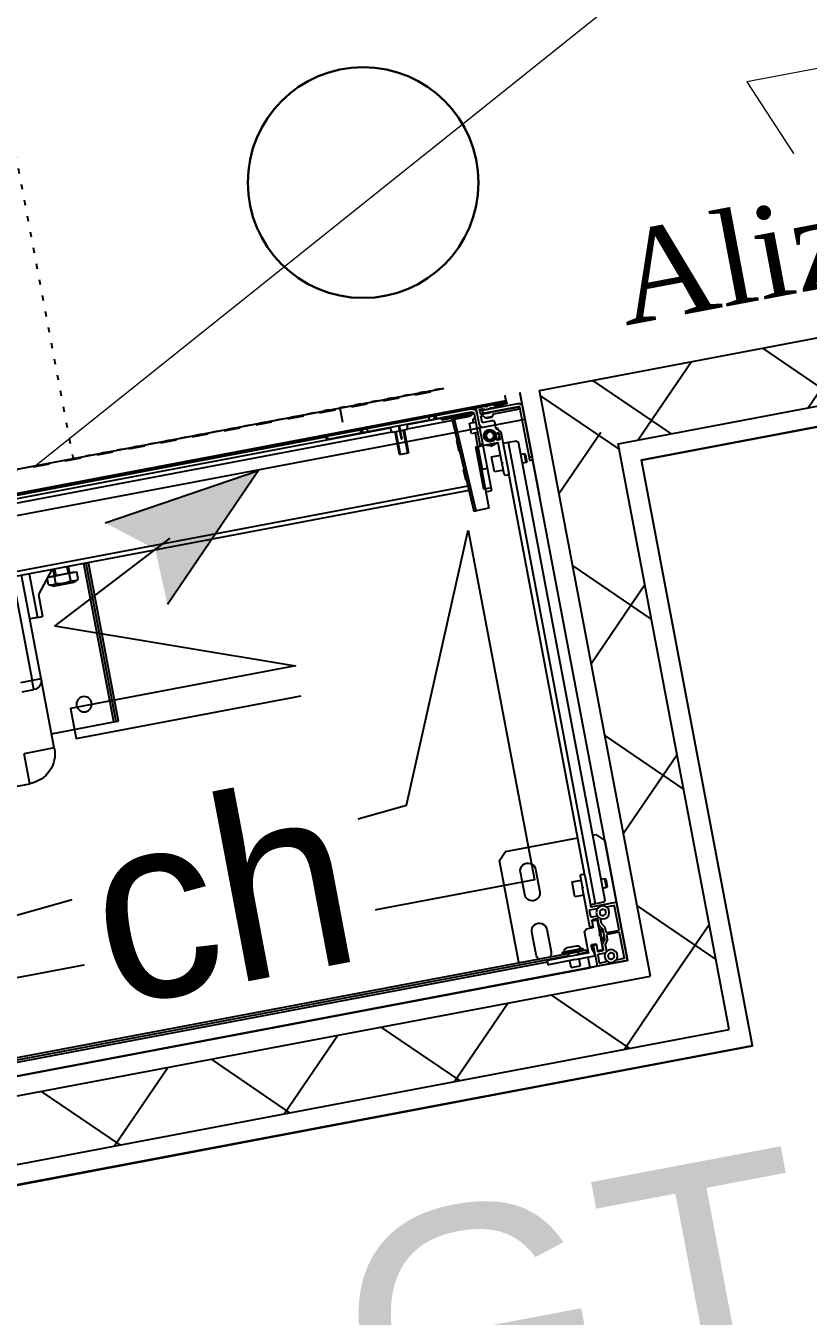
# Model space of a CAD drawing. Header units: centimetres. Extents: x 187368 to 251255, y -383447 to -322514.
# Drawn here: x 203543 to 204055, y -367383 to -366539 of the extents above; entities that cross this region are included whole.
import ezdxf

# ---------------------------------------------------------------- set-up
doc = ezdxf.new("R2010")
doc.units = ezdxf.units.CM
doc.linetypes.add('Style de ligne -1', pattern=[0.41664, 0.20828, -0.20836])
doc.linetypes.add('Style de ligne -5', pattern=[0.20828, 0.069425, -0.138855])
doc.layers.get('0').update_dxf_attribs({"color": 252})
for name, color, linetype in [('3-BAT C-Niveau 2', 252, 'Continuous'), ('prlm-GT', 242, 'Continuous'), ('prlm-MOD', 64, 'Continuous'), ('prlm-VMC', 93, 'Continuous')]:
    doc.layers.add(name, color=color, linetype=linetype)
doc.layers.add('prlm-ELEC-CFO', color=1, linetype='Continuous', lineweight=25)
doc.styles.add('Geneva', font='arial.ttf')
doc.styles.add('prlm-elec-cfo', font='comic.ttf', dxfattribs={"height": 12})
doc.styles.add('prlm-vmc', font='pala.ttf', dxfattribs={"height": 14})

# ---------------------------------------------------------------- blocks, each defined once
blk = doc.blocks.new('MTI900_Alu_390')
at = {"layer": 'prlm-MOD', "color": 1, "linetype": 'Continuous'}
for p, q in [((-4.225, 0), (4.225, 0)), ((4.278, 0), (4.225, 0)), ((4.225, -0.07), (4.225, 0)), ((4.472, 0), (4.278, 0)), ((4.475, 0), (4.472, 0)), ((4.475, -0.003), (4.475, 0)), ((3.96, -0.073), (3.96, -0.097)), ((4.13, -0.07), (3.963, -0.07)), ((4.105, -0.025), (4.165, -0.025)), ((4.105, -0.025), (4.105, -0.07)), ((4.135, -0.075), (4.13, -0.07)), ((4.14, -0.07), (4.135, -0.075)), ((4.267, -0.07), (4.14, -0.07)), ((4.165, -0.07), (4.165, -0.025)), ((4.27, -0.0895), (4.27, -0.073)), ((4.275, -0.003), (4.275, -0.137)), ((4.293, -0.021), (4.293, -0.074)), ((4.3467, -0.018), (4.296, -0.018)), ((4.296, -0.077), (4.3306, -0.077)), ((4.355, -0.0385), (4.375, -0.0269)), ((4.355, -0.0615), (4.355, -0.0385)), ((4.375, -0.0731), (4.355, -0.0615)), ((4.375, -0.0269), (4.395, -0.0385)), ((4.395, -0.0615), (4.375, -0.0731)), ((4.395, -0.0385), (4.395, -0.0615)), ((4.454, -0.018), (4.4033, -0.018)), ((4.457, -0.191), (4.457, -0.021)), ((4.475, -0.387), (4.475, -0.003)), ((-4.105, -0.105), (4.105, -0.105)), ((-4.1, -0.12), (4.1, -0.12)), ((-3.96, -0.09), (3.96, -0.09)), ((3.775, -0.12), (3.775, -0.8)), ((3.895, -0.15), (3.895, -0.3)), ((3.963, -0.1), (4.229, -0.1)), ((3.995, -0.3), (3.995, -0.15)), ((4.067, -0.12), (4.067, -0.125)), ((4.067, -0.125), (4.203, -0.125)), ((4.067, -0.125), (4.067, -0.135)), ((4.067, -0.135), (4.203, -0.135)), ((4.105, -0.115), (4.095, -0.125)), ((4.1025, -0.158), (4.1675, -0.158)), ((4.105, -0.1), (4.105, -0.115)), ((4.165, -0.115), (4.105, -0.115)), ((4.165, -0.115), (4.165, -0.1)), ((4.165, -0.105), (4.225, -0.105)), ((4.175, -0.125), (4.165, -0.115)), ((4.17, -0.12), (4.225, -0.12)), ((4.203, -0.125), (4.203, -0.12)), ((4.203, -0.135), (4.203, -0.125)), ((4.225, -0.105), (4.225, -0.1)), ((4.225, -0.105), (4.225, -0.12)), ((4.235, -0.1), (4.235, -0.24)), ((4.26, -0.142), (4.26, -0.1205)), ((4.2602, -0.1195), (4.2698, -0.0905)), ((4.292, -0.145), (4.263, -0.145)), ((4.278, -0.14), (4.292, -0.14)), ((4.295, -0.137), (4.295, -0.098)), ((4.295, -0.137), (4.295, -0.142)), ((4.298, -0.095), (4.332, -0.095)), ((4.327, -0.1), (4.298, -0.1)), ((4.33, -0.195), (4.33, -0.103)), ((4.3377, -0.16), (4.33, -0.16)), ((4.33, -0.1677), (4.3421, -0.1677)), ((4.335, -0.098), (4.335, -0.1341)), ((4.3355, -0.1358), (4.3545, -0.1642)), ((4.3377, -0.16), (4.3377, -0.24)), ((4.355, -0.19), (4.3377, -0.16)), ((4.353, -0.0864), (4.353, -0.1286)), ((4.3535, -0.1303), (4.3725, -0.1588)), ((4.355, -0.1659), (4.355, -0.2341)), ((4.373, -0.1605), (4.373, -0.191)), ((4.235, -0.24), (4.25, -0.255)), ((4.33, -0.195), (4.325, -0.2)), ((4.325, -0.2), (4.33, -0.205)), ((4.33, -0.297), (4.33, -0.205)), ((4.33, -0.2323), (4.3421, -0.2323)), ((4.33, -0.24), (4.3377, -0.24)), ((4.3545, -0.2358), (4.335, -0.265)), ((4.3377, -0.24), (4.355, -0.21)), ((4.373, -0.2404), (4.3535, -0.2697)), ((4.373, -0.209), (4.373, -0.2404)), ((4.454, -0.194), (4.376, -0.194)), ((4.376, -0.206), (4.454, -0.206)), ((4.457, -0.369), (4.457, -0.209)), ((4.25, -0.255), (4.292, -0.255)), ((4.275, -0.263), (4.275, -0.52)), ((4.292, -0.26), (4.278, -0.26)), ((4.293, -0.326), (4.293, -0.369)), ((4.295, -0.258), (4.295, -0.263)), ((4.295, -0.302), (4.295, -0.263)), ((4.328, -0.323), (4.296, -0.323)), ((4.298, -0.3), (4.327, -0.3)), ((4.332, -0.305), (4.298, -0.305)), ((4.335, -0.265), (4.335, -0.302)), ((4.353, -0.2714), (4.353, -0.3036)), ((4.355, -0.3285), (4.375, -0.3169)), ((4.355, -0.3515), (4.355, -0.3285)), ((4.375, -0.3169), (4.395, -0.3285)), ((4.395, -0.3285), (4.395, -0.3515)), ((4.296, -0.372), (4.3467, -0.372)), ((4.305, -0.6), (4.305, -0.393)), ((4.34, -0.405), (4.305, -0.405)), ((4.308, -0.39), (4.472, -0.39)), ((4.34, -0.405), (4.34, -3.475)), ((4.395, -0.405), (4.34, -0.405)), ((4.375, -0.3631), (4.355, -0.3515)), ((4.395, -0.3515), (4.375, -0.3631)), ((4.405, -0.415), (4.395, -0.405)), ((4.4033, -0.372), (4.454, -0.372)), ((4.405, -0.415), (4.405, -3.465)), ((4.475, -0.8), (4.475, -0.387)), ((4.215, -0.475), (4.215, -0.575)), ((4.275, -0.475), (4.215, -0.475)), ((4.43, -0.495), (4.405, -0.495)), ((4.43, -0.495), (4.43, -0.555)), ((4.435, -0.5), (4.43, -0.495)), ((4.435, -0.55), (4.435, -0.5)), ((3.895, -0.55), (3.895, -0.7)), ((3.995, -0.7), (3.995, -0.55)), ((4.215, -0.575), (4.275, -0.575)), ((4.275, -0.52), (4.2779, -0.5229)), ((4.275, -0.52), (4.275, -0.53)), ((4.2779, -0.5271), (4.275, -0.53)), ((4.275, -0.53), (4.275, -0.6)), ((4.405, -0.555), (4.43, -0.555)), ((4.43, -0.555), (4.435, -0.55)), ((4.285, -0.61), (4.295, -0.61)), ((4.305, -0.6), (4.305, -3.277)), ((3.775, -0.8), (3.825, -0.85)), ((4.425, -0.85), (4.475, -0.8)), ((3.825, -0.85), (4.305, -0.85)), ((4.405, -0.85), (4.425, -0.85)), ((-0.85, -1.865), (0.85, -1.865)), ((0.85, -1.865), (0.85, -2.065)), ((1.05, -2.065), (0.85, -2.065)), ((1.05, -2.065), (1.05, -2.525)), ((1.05, -2.16), (1.465, -2.16)), ((1.465, -2.16), (1.48, -2.16)), ((1.465, -2.16), (1.465, -3.215)), ((1.48, -2.16), (1.48, -3.215)), ((1.48, -2.16), (1.495, -2.16)), ((1.495, -2.16), (1.495, -3.215)), ((0.9124, -2.465), (0.99, -2.465)), ((0.99, -2.525), (0.9124, -2.525)), ((0.99, -2.465), (0.99, -2.525)), ((0.99, -3.215), (0.99, -2.525)), ((1.05, -2.525), (0.99, -2.525)), ((1.05, -2.525), (1.05, -3.215)), ((1.1, -2.925), (1.05, -2.925)), ((1.1, -3.215), (1.1, -2.925)), ((1.1, -2.925), (1.1342, -2.925)), ((1.1342, -3.0705), (1.1342, -2.925)), ((1.2504, -3.215), (1.1342, -3.0705)), ((1.24, -3.106), (1.2119, -3.1204)), ((1.2119, -3.1204), (1.2119, -3.1671)), ((1.24, -3.106), (1.38, -3.106)), ((1.2609, -3.1204), (1.2609, -3.17)), ((1.3591, -3.1204), (1.3591, -3.17)), ((1.4081, -3.1204), (1.38, -3.106)), ((1.4081, -3.1204), (1.4081, -3.17)), ((4.0071, -3.6913), (4.035, -3.077)), ((4.05, -3.077), (4.0221, -3.692)), ((4.035, -3.077), (4.05, -3.077)), ((4.1351, -3.077), (4.05, -3.077)), ((4.136, -3.497), (4.1351, -3.077)), ((1.2142, -3.17), (1.2364, -3.17)), ((1.225, -3.17), (1.225, -3.172)), ((1.225, -3.172), (1.395, -3.172)), ((1.2364, -3.17), (1.2609, -3.17)), ((1.26, -3.172), (1.26, -3.215)), ((1.2609, -3.17), (1.31, -3.17)), ((1.2692, -3.215), (1.2692, -3.172)), ((1.31, -3.17), (1.3591, -3.17)), ((1.3508, -3.215), (1.3508, -3.172)), ((1.3591, -3.17), (1.3836, -3.17)), ((1.36, -3.215), (1.36, -3.172)), ((1.3836, -3.17), (1.4081, -3.17)), ((1.395, -3.172), (1.395, -3.17)), ((4.125, -3.207), (4.125, -3.487)), ((4.125, -3.207), (4.175, -3.207)), ((4.1353, -3.187), (4.175, -3.187)), ((4.175, -3.187), (4.175, -3.207)), ((4.175, -3.207), (4.175, -3.337)), ((4.0287, -3.215), (-0.1325, -3.215)), ((4.0274, -3.245), (-0.1325, -3.245)), ((4.0173, -3.3556), (4.0205, -3.2854)), ((4.0255, -3.2857), (4.0205, -3.2854)), ((4.275, -3.277), (4.275, -3.3458)), ((4.295, -3.267), (4.285, -3.267)), ((4.305, -3.5528), (4.305, -3.277)), ((4.0173, -3.3556), (4.0223, -3.3558)), ((4.14, -3.337), (4.175, -3.337)), ((4.14, -3.487), (4.14, -3.337)), ((4.175, -3.337), (4.175, -3.487)), ((4.215, -3.305), (4.215, -3.405)), ((4.275, -3.305), (4.215, -3.305)), ((4.275, -3.3458), (4.275, -3.3582)), ((4.275, -3.3582), (4.275, -3.484)), ((4.2759, -3.3479), (4.2779, -3.3499)), ((4.2779, -3.3541), (4.2759, -3.3561)), ((4.43, -3.325), (4.405, -3.325)), ((4.43, -3.325), (4.43, -3.385)), ((4.435, -3.33), (4.43, -3.325)), ((4.435, -3.38), (4.435, -3.33)), ((4.455, -3.355), (4.455, -3.335)), ((4.455, -3.335), (4.475, -3.335)), ((4.455, -3.69), (4.455, -3.355)), ((4.475, -3.355), (4.455, -3.355)), ((4.475, -3.335), (4.475, -3.355)), ((4.475, -3.69), (4.475, -3.355)), ((4.215, -3.405), (4.275, -3.405)), ((4.405, -3.385), (4.43, -3.385)), ((4.43, -3.385), (4.435, -3.38)), ((3.625, -3.532), (3.685, -3.532)), ((3.625, -3.532), (3.625, -3.682)), ((3.6311, -3.682), (3.6311, -3.532)), ((3.6789, -3.682), (3.6789, -3.532)), ((3.685, -3.682), (3.685, -3.532)), ((4.0084, -3.5518), (4.0116, -3.4816)), ((4.0166, -3.4819), (4.0116, -3.4816)), ((4.125, -3.487), (4.14, -3.487)), ((4.14, -3.4972), (4.136, -3.497)), ((4.14, -3.487), (4.155, -3.487)), ((4.14, -3.487), (4.14, -3.577)), ((4.155, -3.487), (4.175, -3.487)), ((4.155, -3.497), (4.155, -3.487)), ((4.155, -3.702), (4.155, -3.497)), ((4.175, -3.497), (4.155, -3.497)), ((4.175, -3.487), (4.175, -3.49)), ((4.175, -3.49), (4.175, -3.6008)), ((4.272, -3.487), (4.178, -3.487)), ((4.195, -3.5614), (4.195, -3.5226)), ((4.22, -3.4778), (4.23, -3.472)), ((4.23, -3.472), (4.24, -3.4778)), ((4.268, -3.521), (4.2657, -3.521)), ((4.271, -3.507), (4.271, -3.518)), ((4.2729, -3.542), (4.276, -3.542)), ((4.287, -3.504), (4.274, -3.504)), ((4.279, -3.545), (4.279, -3.549)), ((4.2854, -3.504), (4.29, -3.5066)), ((4.29, -3.549), (4.29, -3.507)), ((4.34, -3.475), (4.305, -3.475)), ((4.395, -3.475), (4.34, -3.475)), ((4.395, -3.475), (4.405, -3.465)), ((3.655, -3.6411), (3.655, -3.6275)), ((3.66, -3.6275), (3.655, -3.6275)), ((3.66, -3.6411), (3.66, -3.6275)), ((4.0084, -3.5518), (4.0134, -3.552)), ((4.115, -3.577), (4.115, -3.647)), ((4.155, -3.577), (4.115, -3.577)), ((4.175, -3.6232), (4.175, -3.6008)), ((4.175, -3.6232), (4.175, -3.734)), ((4.1759, -3.6029), (4.1829, -3.6099)), ((4.1829, -3.6141), (4.1759, -3.6211)), ((4.276, -3.627), (4.276, -3.5842)), ((4.2769, -3.5821), (4.3041, -3.5549)), ((4.2906, -3.577), (4.2806, -3.5828)), ((4.282, -3.552), (4.287, -3.552)), ((4.2906, -3.5684), (4.2906, -3.577)), ((3.6044, -3.685), (-0.15, -3.685)), ((3.605, -3.682), (3.598, -3.717)), ((3.655, -3.682), (3.605, -3.682)), ((3.655, -3.717), (3.655, -3.6411)), ((3.66, -3.6411), (3.655, -3.6411)), ((3.66, -3.717), (3.66, -3.6411)), ((3.705, -3.682), (3.66, -3.682)), ((3.712, -3.717), (3.705, -3.682)), ((4.0074, -3.685), (3.7056, -3.685)), ((3.935, -3.717), (3.935, -3.712)), ((3.965, -3.712), (3.935, -3.712)), ((3.945, -3.702), (3.965, -3.702)), ((3.965, -3.702), (4.105, -3.702)), ((3.965, -3.712), (3.965, -3.702)), ((3.965, -3.712), (3.965, -3.717)), ((4.105, -3.712), (3.965, -3.712)), ((4.007, -3.6925), (4.0071, -3.6913)), ((4.0071, -3.6913), (4.0221, -3.692)), ((4.0221, -3.692), (4.022, -3.6925)), ((4.0221, -3.692), (4.125, -3.692)), ((4.105, -3.702), (4.125, -3.702)), ((4.105, -3.712), (4.105, -3.702)), ((4.105, -3.717), (4.105, -3.712)), ((4.135, -3.712), (4.105, -3.712)), ((4.115, -3.647), (4.155, -3.647)), ((4.125, -3.692), (4.125, -3.702)), ((4.135, -3.712), (4.135, -3.717)), ((4.14, -3.647), (4.14, -3.6567)), ((4.195, -3.674), (4.195, -3.64)), ((4.195, -3.722), (4.195, -3.693)), ((4.195, -3.695), (4.215, -3.695)), ((4.198, -3.637), (4.266, -3.637)), ((4.2109, -3.677), (4.198, -3.677)), ((4.198, -3.69), (4.2252, -3.69)), ((4.2221, -3.6633), (4.2134, -3.6757)), ((4.215, -3.695), (4.45, -3.695)), ((4.215, -3.695), (4.215, -3.715)), ((4.2654, -3.662), (4.2246, -3.662)), ((4.227, -3.657), (4.225, -3.659)), ((4.265, -3.659), (4.225, -3.659)), ((4.225, -3.659), (4.225, -3.662)), ((4.225, -3.69), (4.225, -3.695)), ((4.263, -3.657), (4.227, -3.657)), ((4.228, -3.692), (4.2367, -3.692)), ((4.2293, -3.657), (4.2293, -3.662)), ((4.2293, -3.69), (4.2293, -3.695)), ((4.2429, -3.6871), (4.2388, -3.6911)), ((4.2512, -3.6911), (4.2471, -3.6871)), ((4.2533, -3.692), (4.2625, -3.692)), ((4.2607, -3.657), (4.2607, -3.662)), ((4.2607, -3.69), (4.2607, -3.695)), ((4.265, -3.659), (4.263, -3.657)), ((4.265, -3.662), (4.265, -3.659)), ((4.265, -3.695), (4.265, -3.69)), ((4.2827, -3.69), (4.2653, -3.69)), ((4.2766, -3.6757), (4.2679, -3.6633)), ((4.452, -3.677), (4.2791, -3.677)), ((4.2855, -3.692), (4.445, -3.692)), ((4.455, -3.682), (4.455, -3.68)), ((-4.375, -3.737), (4.375, -3.737)), ((4.375, -3.747), (-4.375, -3.747)), ((-0.1667, -3.735), (3.175, -3.735)), ((-0.16, -3.715), (3.5984, -3.715)), ((3.175, -3.717), (3.185, -3.717)), ((3.175, -3.737), (3.175, -3.717)), ((3.185, -3.717), (3.4033, -3.717)), ((3.185, -3.717), (3.185, -3.737)), ((3.4033, -3.737), (3.4033, -3.717)), ((3.4033, -3.717), (3.4168, -3.717)), ((3.4168, -3.717), (3.45, -3.717)), ((3.4168, -3.717), (3.4168, -3.737)), ((3.45, -3.717), (3.86, -3.717)), ((3.45, -3.717), (3.45, -3.737)), ((3.7116, -3.715), (3.935, -3.715)), ((3.86, -3.717), (3.8932, -3.717)), ((3.86, -3.717), (3.86, -3.737)), ((3.8932, -3.717), (3.9067, -3.717)), ((3.8932, -3.737), (3.8932, -3.717)), ((3.9067, -3.717), (4.14, -3.717)), ((3.9067, -3.717), (3.9067, -3.737)), ((4.165, -3.7265), (4.165, -3.737)), ((4.175, -3.734), (4.175, -3.737)), ((4.215, -3.715), (4.195, -3.715)), ((4.198, -3.725), (4.212, -3.725)), ((4.215, -3.715), (4.45, -3.715)), ((4.215, -3.72), (4.2251, -3.72)), ((4.215, -3.722), (4.215, -3.72)), ((4.2249, -3.7161), (4.221, -3.72)), ((4.2287, -3.7161), (4.2249, -3.7161)), ((4.2595, -3.715), (4.231, -3.715)), ((4.2429, -3.7321), (4.2379, -3.737)), ((4.2486, -3.7335), (4.2414, -3.7335)), ((4.2521, -3.737), (4.2471, -3.7321)), ((4.2651, -3.7161), (4.2618, -3.7161)), ((4.269, -3.72), (4.2651, -3.7161)), ((4.2654, -3.72), (4.2826, -3.72)), ((4.342, -3.715), (4.2885, -3.715)), ((4.295, -3.734), (4.295, -3.73)), ((4.298, -3.727), (4.342, -3.727)), ((4.378, -3.727), (4.298, -3.727)), ((4.298, -3.727), (4.298, -3.737)), ((4.345, -3.724), (4.345, -3.718)), ((4.375, -3.737), (4.375, -3.747)), ((4.375, -3.747), (4.378, -3.747)), ((4.375, -3.792), (4.375, -3.747)), ((4.375, -3.902), (4.375, -3.792)), ((4.378, -3.747), (4.378, -3.727)), ((-4.375, -3.902), (4.375, -3.902))]:
    blk.add_line(p, q, dxfattribs=at)
at = {"layer": 'prlm-MOD', "color": 1, "ltscale": 50}
blk.add_lwpolyline([(3.3, -3.8058), (3.3, -3.902)], dxfattribs=at)
at = {"layer": 'prlm-MOD', "color": 1, "linetype": 'Continuous'}
for centre, radius in [((4.375, -0.05), 0.0425), ((4.375, -0.34), 0.0425), ((1.295, -2.31), 0.05), ((4.23, -3.542), 0.035), ((4.23, -3.542), 0.03), ((4.23, -3.542), 0.025)]:
    blk.add_circle(centre, radius, dxfattribs=at)
for centre, radius, start, end in [((4.278, -0.003), 0.003, 90, 180), ((4.472, -0.003), 0.003, 0, 90), ((3.963, -0.073), 0.003, 90, 180), ((4.267, -0.073), 0.003, 0, 90), ((4.296, -0.021), 0.003, 90, 180), ((4.296, -0.074), 0.003, 180, 270), ((4.3306, -0.067), 0.01, 270, 326.3475), ((4.3467, -0.021), 0.003, 84.51824, 90), ((4.4033, -0.021), 0.003, 90, 95.48179), ((4.454, -0.021), 0.003, 0, 90), ((3.945, -0.15), 0.05, 143.1301, 180), ((3.963, -0.097), 0.003, 180, 270), ((3.945, -0.15), 0.05, 0, 36.8699), ((4.1025, -0.138), 0.02, 171.37307, 270), ((4.1025, -0.133), 0.02, 185.73917, 187.18076), ((4.1675, -0.138), 0.02, 270, 8.62693), ((4.1675, -0.133), 0.02, 352.81924, 354.26083), ((4.232, -0.1), 0.003, 0, 180), ((4.263, -0.1205), 0.003, 161.56505, 180), ((4.263, -0.142), 0.003, 180, 270), ((4.267, -0.0895), 0.003, 341.56505, 0), ((4.278, -0.137), 0.003, 180, 270), ((4.292, -0.137), 0.003, 270, 0), ((4.292, -0.142), 0.003, 270, 0), ((4.298, -0.098), 0.003, 90, 180), ((4.298, -0.103), 0.003, 90, 180), ((4.327, -0.103), 0.003, 0, 90), ((4.332, -0.098), 0.003, 0, 90), ((4.338, -0.1341), 0.003, 180, 213.69007), ((4.356, -0.1286), 0.003, 180, 213.69007), ((4.352, -0.1659), 0.003, 0, 33.69007), ((4.37, -0.1605), 0.003, 0, 33.69007), ((4.352, -0.2341), 0.003, 326.30993, 0), ((4.376, -0.191), 0.003, 180, 270), ((4.376, -0.209), 0.003, 90, 180), ((4.454, -0.191), 0.003, 270, 0), ((4.454, -0.209), 0.003, 0, 90), ((3.945, -0.3), 0.05, 180, 0), ((4.278, -0.263), 0.003, 90, 180), ((4.292, -0.258), 0.003, 0, 90), ((4.292, -0.263), 0.003, 0, 90), ((4.296, -0.326), 0.003, 90, 180), ((4.298, -0.297), 0.003, 180, 270), ((4.298, -0.302), 0.003, 180, 270), ((4.327, -0.297), 0.003, 270, 0), ((4.328, -0.333), 0.01, 46.14901, 90), ((4.332, -0.302), 0.003, 270, 0), ((4.356, -0.2714), 0.003, 146.30993, 180), ((4.296, -0.369), 0.003, 180, 270), ((4.308, -0.393), 0.003, 90, 180), ((4.3467, -0.369), 0.003, 270, 275.48176), ((4.4033, -0.369), 0.003, 264.51819, 270), ((4.454, -0.369), 0.003, 270, 0), ((4.472, -0.387), 0.003, 270, 0), ((3.945, -0.55), 0.05, 0, 180), ((4.2758, -0.525), 0.003, 315, 45), ((4.285, -0.6), 0.01, 180, 270), ((4.295, -0.6), 0.01, 270, 0), ((3.945, -0.7), 0.05, 180, 0), ((0.85, -2.065), 0.2, 0, 90), ((0.99, -2.525), 0.06, 0, 90), ((1.2364, -3.1624), 0.0487, 59.74223, 120.25777), ((1.3836, -3.1624), 0.0487, 59.74223, 120.25777), ((4.285, -3.277), 0.01, 90, 180), ((4.295, -3.277), 0.01, 0, 90), ((4.278, -3.3458), 0.003, 180, 225), ((4.278, -3.3582), 0.003, 135, 180), ((4.2758, -3.352), 0.003, 315, 45), ((4.178, -3.49), 0.003, 90, 180), ((4.23, -3.542), 0.04, 33.92723, 355.99937), ((4.23, -3.542), 0.065, 57.79577, 122.20423), ((4.23, -3.542), 0.06, 66.44354, 113.55646), ((4.2657, -3.518), 0.003, 213.92723, 270), ((4.23, -3.542), 0.04, 0, 33.92723), ((4.268, -3.518), 0.003, 270, 0), ((4.2729, -3.545), 0.003, 90, 175.99937), ((4.23, -3.542), 0.04, 355.99937, 0), ((4.274, -3.507), 0.003, 90, 180), ((4.272, -3.484), 0.003, 270, 0), ((4.276, -3.545), 0.003, 0, 90), ((4.23, -3.542), 0.06, 0, 39.29648), ((4.23, -3.542), 0.065, 22.61986, 35.77582), ((4.287, -3.507), 0.003, 0, 90), ((4.23, -3.542), 0.06, 351.491, 0), ((4.178, -3.6008), 0.003, 180, 225), ((4.178, -3.6232), 0.003, 135, 180), ((4.1808, -3.612), 0.003, 315, 45), ((4.266, -3.627), 0.01, 270, 0), ((4.23, -3.542), 0.065, 315.04746, 333.83802), ((4.279, -3.5842), 0.003, 135, 180), ((4.282, -3.549), 0.003, 180, 270), ((4.287, -3.549), 0.003, 270, 0), ((4.302, -3.5528), 0.003, 315, 0), ((3.945, -3.712), 0.01, 90, 180), ((3.997, -3.692), 0.01, 270, 357.39744), ((4.125, -3.712), 0.02, 347.58795, 90), ((4.125, -3.712), 0.01, 0, 90), ((4.16, -3.6567), 0.02, 180, 230.11594), ((4.14, -3.702), 0.035, 270, 0), ((4.14, -3.702), 0.015, 270, 0), ((4.1151, -3.7104), 0.05, 37.08606, 50.11594), ((4.198, -3.64), 0.003, 90, 180), ((4.198, -3.674), 0.003, 180, 270), ((4.198, -3.693), 0.003, 90, 180), ((4.2109, -3.674), 0.003, 270, 325.00798), ((4.2246, -3.665), 0.003, 90, 145.00798), ((4.2252, -3.693), 0.003, 19.47122, 90), ((4.2367, -3.689), 0.003, 270, 315), ((4.245, -3.6892), 0.003, 45, 135), ((4.2533, -3.689), 0.003, 225, 270), ((4.2653, -3.693), 0.003, 90, 160.52878), ((4.2654, -3.665), 0.003, 34.99202, 90), ((4.2791, -3.674), 0.003, 214.99202, 270), ((4.2827, -3.693), 0.003, 19.47122, 90), ((4.445, -3.682), 0.01, 270, 0), ((4.45, -3.69), 0.025, 270, 0), ((4.45, -3.69), 0.005, 270, 0), ((4.452, -3.68), 0.003, 0, 90), ((4.178, -3.734), 0.003, 180, 270), ((4.198, -3.722), 0.003, 180, 270), ((4.212, -3.722), 0.003, 270, 0), ((4.215, -3.715), 0.01, 353.93882, 0), ((4.2251, -3.717), 0.003, 270, 350.40593), ((4.231, -3.718), 0.003, 90, 170.40593), ((4.245, -3.7342), 0.003, 45, 135), ((4.2595, -3.718), 0.003, 9.59407, 90), ((4.2654, -3.717), 0.003, 189.59407, 270), ((4.275, -3.715), 0.01, 180, 186.06118), ((4.2826, -3.717), 0.003, 270, 350.40593), ((4.2885, -3.718), 0.003, 90, 170.40593), ((4.292, -3.734), 0.003, 270, 0), ((4.298, -3.73), 0.003, 90, 180), ((4.342, -3.718), 0.003, 0, 90), ((4.342, -3.724), 0.003, 270, 0)]:
    blk.add_arc(centre, radius, start, end, dxfattribs=at)
for centre, major_axis, ratio, start_param, end_param in [((3.997, -3.692), (-0.025, 0), 0.4, 1.570796, 3.096169), ((4.022, -3.6931), (-0.015, 0.0007), 0.045361, -1.568734, 0)]:
    blk.add_ellipse(centre, major_axis=major_axis, ratio=ratio, start_param=start_param, end_param=end_param, dxfattribs=at)
blk.add_open_spline([(1.2609, -3.1204), (1.269, -3.1183), (1.2772, -3.1166), (1.2935, -3.1143), (1.3017, -3.1137), (1.3141, -3.1137), (1.3182, -3.1138), (1.3265, -3.1144), (1.3306, -3.1149), (1.343, -3.1166), (1.3511, -3.1183), (1.3591, -3.1204)], degree=3, knots=[0, 0, 0, 0, 0.25, 0.25, 0.5, 0.5, 0.625, 0.625, 0.75, 0.75, 1, 1, 1, 1], dxfattribs=at)
blk = doc.blocks.new('xi.be')
at = {"layer": 'prlm-VMC', "color": 0, "linetype": 'ByBlock', "lineweight": 5, "flags": 128}
blk.add_lwpolyline([(-6.173, -15.004), (6.173, -15.004), (0, 0)], close=True, dxfattribs=at)
at = {"layer": 'prlm-VMC', "color": 0, "linetype": 'ByBlock', "lineweight": 5}
blk.add_solid([(0, -1), (5.173, -14.004), (-5.173, -14.004), (0, -1)], dxfattribs=at)
blk = doc.blocks.new('xi.CH')
at = {"layer": 'prlm-ELEC-CFO', "lineweight": 5}
blk.add_hatch(color=0, dxfattribs=at).paths.add_polyline_path([(-3, 6), (-0.103, 3.699), (0, 0), (7.5, 7.5)])
at = {"layer": 'prlm-ELEC-CFO', "color": 0}
for points in [[(-3, 6), (7.5, 7.5), (0, 0)], [(0.955, 4.227), (-7.5, 0), (7.5, -5.5), (-7.5, -5.5), (-7.5, -7.5), (7.5, -7.5)]]:
    blk.add_lwpolyline(points, dxfattribs=at)

msp = doc.modelspace()

# ---------------------------------------------------------------- hatches: boundary and pattern name
at = {"linetype": 'Continuous'}
h = msp.add_hatch(dxfattribs=at)
h.set_pattern_fill('02_ISOLANT', color=256, scale=10, angle=10.72769, style=0, pattern_type=2)
h.set_pattern_definition([(55.727694, (66931.62, 115456.28), (-66.109646, 45.050135), []), (145.727694, (66931.62, 115456.28), (45.050135, 66.109646), [])])
h.paths.add_polyline_path([(203879.63, -366777.56), (203931.05, -366812.6), (204385.96, -366726.42), (204377.77, -366683.19)])
h = msp.add_hatch(dxfattribs=at)
h.set_pattern_fill('02_ISOLANT', color=256, scale=10, angle=100.72359, style=0, pattern_type=2)
h.set_pattern_definition([(145.723595, (66931.62, 115456.28), (-45.054865, -66.106423), []), (235.723595, (66931.62, 115456.28), (-66.106423, 45.054865), [])])
h.paths.add_polyline_path([(203952.19, -367160.71), (204003.61, -367195.76), (203931.05, -366812.6), (203879.63, -366777.56)])
h = msp.add_hatch(dxfattribs=at)
h.set_pattern_fill('02_ISOLANT', color=256, scale=10, angle=10.72359, style=0, pattern_type=2)
h.set_pattern_definition([(55.723595, (66931.62, 115456.28), (-66.106423, 45.054865), []), (145.723595, (66931.62, 115456.28), (45.054865, 66.106423), [])])
h.paths.add_polyline_path([(203023.73, -367336.55), (203075.14, -367371.59), (204003.61, -367195.76), (203952.19, -367160.71)])
at = {"layer": '3-BAT C-Niveau 2', "linetype": 'Continuous', "lineweight": 18}
h = msp.add_hatch(dxfattribs=at)
h.set_pattern_fill('BA 13', color=256, scale=10, style=0, pattern_type=2)
h.set_pattern_definition([(218.65981, (66931.62, 115456.3), (-199.24783, 287.75041), [])])
h.paths.add_polyline_path([(204522.02, -367529.77), (204960.67, -369845.76), (203586.71, -370105.89), (203634.36, -370357.49), (202367.81, -370597.35), (202173.14, -369569.41), (201533.47, -369690.55), (201242.29, -368152.99), (201881.95, -368031.85), (201844.77, -367835.52), (201186.47, -367960.18), (200940.99, -366663.94), (201599.29, -366539.28), (201212.49, -364496.85), (201187.82, -364500.93), (201173.01, -364449.57), (201163.71, -364451.32), (200760.7, -364527.06), (200465.85, -362970.33), (201403.37, -362792.78), (201310.76, -362303.5), (203455.4, -361897.52), (203773.62, -363577.13), (203036.85, -363716.49), (203106.04, -364083.5), (202106.41, -364272.81), (202115.71, -364321.93), (203852.25, -363993.07), (204360.3, -366674.09), (202935.79, -366943.86), (203099.22, -367800.49)])

# ---------------------------------------------------------------- linework, layer by layer
at = {"linetype": 'Continuous'}
for p, q in [((203864.44, -366767.21), (204375.35, -366670.41)), ((203879.63, -366777.56), (204377.77, -366683.19)), ((203879.63, -366777.56), (204377.77, -366683.19)), ((203931.05, -366812.6), (204385.96, -366726.42)), ((203931.05, -366812.6), (204385.96, -366726.42)), ((203937, -367150.36), (203864.44, -366767.21)), ((203952.19, -367160.71), (203879.63, -366777.56)), ((203952.19, -367160.71), (203879.63, -366777.56)), ((203870.01, -366796.65), (203879.32, -366845.77)), ((204003.61, -367195.76), (203931.05, -366812.6)), ((204003.61, -367195.76), (203931.05, -366812.6)), ((203008.53, -367326.19), (203937, -367150.36)), ((203023.73, -367336.55), (203952.19, -367160.71)), ((203023.73, -367336.55), (203952.19, -367160.71)), ((203075.14, -367371.59), (204003.61, -367195.76)), ((203075.14, -367371.59), (204003.61, -367195.76))]:
    msp.add_line(p, q, dxfattribs=at)
at = {"linetype": 'Continuous', "lineweight": 25}
for p, q in [((203864.44, -366767.21), (204375.35, -366670.41)), ((203946.24, -366822.95), (204388.38, -366739.19)), ((203937, -367150.36), (203864.44, -366767.21)), ((204018.8, -367206.11), (203946.24, -366822.95)), ((203008.53, -367326.19), (203937, -367150.36)), ((203090.34, -367381.94), (204018.8, -367206.11))]:
    msp.add_line(p, q, dxfattribs=at)
at = {"linetype": 'Style de ligne -5', "ltscale": 50.8, "flags": 128}
msp.add_lwpolyline([(203332.69, -365544.77), (204118.72, -365395.91), (204360.61, -366673.21), (203574.58, -366822.06)], close=True, dxfattribs=at)
at = {"linetype": 'Continuous', "lineweight": 18, "flags": 128}
msp.add_lwpolyline([(204510.32, -367461.11), (203134.33, -367721.69), (202985.1, -366933.7), (204361.09, -366673.12)], close=True, dxfattribs=at)
at = {"linetype": 'Continuous', "flags": 128}
for points in [[(203864.43, -366767.17), (203870.01, -366796.65), (202990.68, -366963.17), (202985.1, -366933.7)], [(203832.85, -366869.11), (203876.15, -367097.77), (203095.07, -367245.69), (203792.62, -367049)]]:
    msp.add_lwpolyline(points, close=True, dxfattribs=at)
at = {"layer": '3-BAT C-Niveau 2', "linetype": 'Style de ligne -1', "ltscale": 50.8, "flags": 128}
msp.add_lwpolyline([(204522.02, -367529.77), (204960.67, -369845.76), (203586.71, -370105.89), (203634.36, -370357.49), (202367.81, -370597.35), (202173.14, -369569.41), (201533.47, -369690.55), (201242.29, -368152.99), (201881.95, -368031.85), (201844.77, -367835.52), (201186.47, -367960.18), (200940.99, -366663.94), (201599.29, -366539.28), (201212.49, -364496.85), (201187.82, -364500.93), (201173.01, -364449.57), (201163.71, -364451.32), (200760.7, -364527.06), (200465.85, -362970.33), (201403.37, -362792.78), (201310.76, -362303.5), (203455.4, -361897.52), (203773.62, -363577.13), (203036.85, -363716.49), (203106.04, -364083.5), (202106.41, -364272.81), (202115.71, -364321.93), (203852.25, -363993.07), (204360.3, -366674.09), (202935.79, -366943.86), (203099.22, -367800.49)], close=True, dxfattribs=at)
at = {"layer": 'prlm-GT'}
msp.add_lwpolyline([(203946.3, -366823.28), (204372.59, -366742.55), (204508.79, -367461.74), (203154.03, -367718.3), (203090.4, -367382.27), (204018.86, -367206.44)], close=True, dxfattribs=at)

# ---------------------------------------------------------------- block references
at = {"layer": 'prlm-ELEC-CFO', "xscale": 10, "yscale": 10, "zscale": 10, "rotation": 10.72360141139323}
msp.add_blockref('xi.CH', (203636.06, -366917.62), dxfattribs=at)
at = {"layer": 'prlm-MOD', "xscale": -99.99999999999972, "yscale": 99.99999999999974, "zscale": 99.99999999999972, "rotation": 190.7237167511639}
msp.add_blockref('MTI900_Alu_390', (203497.38, -367233.95), dxfattribs=at)
at = {"layer": 'prlm-VMC', "xscale": 10, "yscale": 10, "zscale": 10, "rotation": 190.7236014113934}
msp.add_blockref('xi.be', (204103.63, -366711.64), dxfattribs=at)

# ---------------------------------------------------------------- texts
at = {"layer": '3-BAT C-Niveau 2', "insert": (203737.7, -367328.8), "char_height": 159.852, "attachment_point": 1, "rotation": 10.72359, "line_spacing_factor": 0.25, "style": 'Geneva'}
msp.add_mtext('GT 28', dxfattribs=at)

# ---------------------------------------------------------------- next in the draw order: texts
at = {"layer": 'prlm-ELEC-CFO', "lineweight": 20, "insert": (203671.59, -367107.24), "char_height": 120, "attachment_point": 5, "rotation": 10.7236, "line_spacing_factor": 0.8, "style": 'prlm-elec-cfo', "bg_fill": 3, "box_fill_scale": 1.1, "bg_fill_color": 256, "bg_fill_transparency": 0}
msp.add_mtext('ch', dxfattribs=at)
at = {"layer": 'prlm-VMC', "ltscale": 25, "insert": (204125.64, -366669.18), "char_height": 60, "width": 586.1474, "attachment_point": 5, "rotation": 10.7236, "line_spacing_factor": 0.8, "style": 'prlm-vmc', "bg_fill": 2}
msp.add_mtext('Alizé A 30', dxfattribs=at)

# ---------------------------------------------------------------- next in the draw order: linework, layer by layer
at = {"layer": 'prlm-ELEC-CFO', "lineweight": 30}
msp.add_circle((203764.14, -366641.64), 75.48, dxfattribs=at)

doc.saveas('drawing.dxf')
